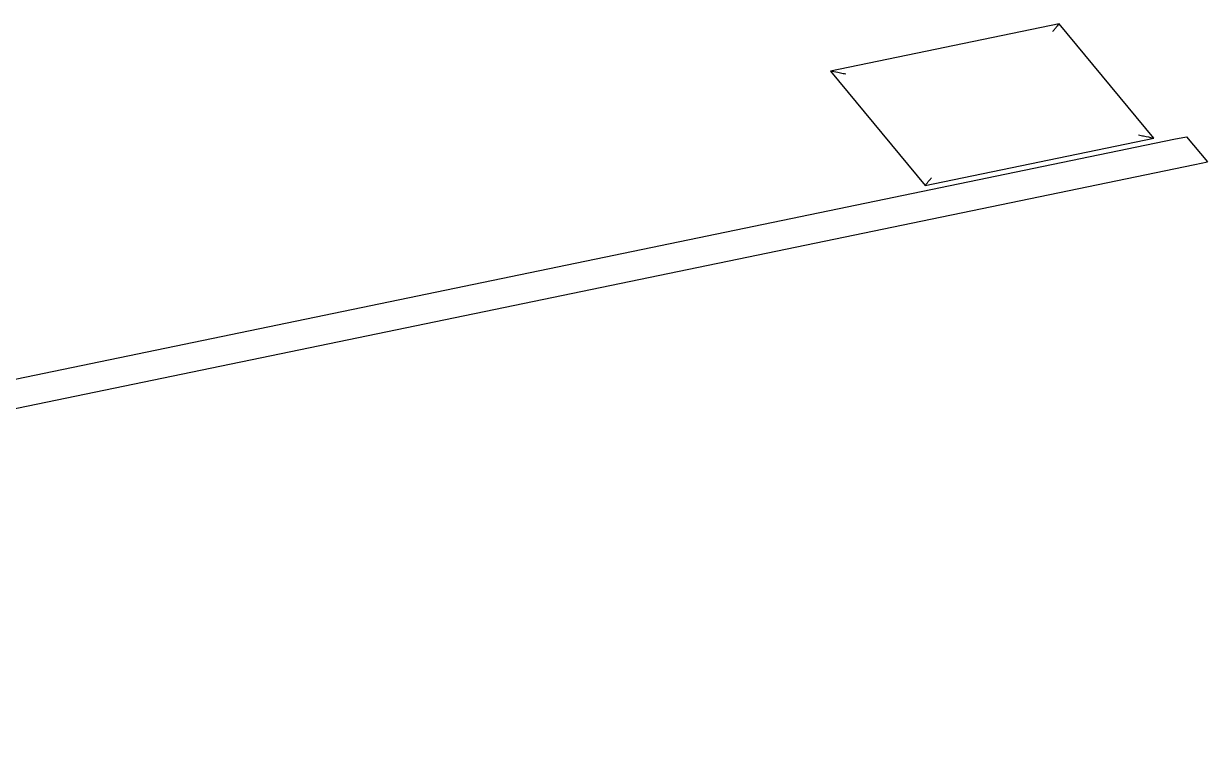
# Model space of a CAD drawing. Header units: millimetres. Extents: x 29838256 to 30236675, y -914750 to -833241.
# Drawn here: x 29973519.3 to 29973978, y -837889.9 to -837606.8 of the extents above; entities that cross this region are included whole.
import ezdxf

# ---------------------------------------------------------------- set-up
doc = ezdxf.new("R2010")
doc.units = ezdxf.units.MM
doc.header["$LTSCALE"] = 600
doc.header["$MEASUREMENT"] = 0
doc.layers.add('e-plan', color=9, linetype='CONTINUOUS')

msp = doc.modelspace()

# ---------------------------------------------------------------- linework, layer by layer
at = {"layer": 'e-plan', "extrusion": (0, -0.866025, 0.5)}
for p, q in [((29973920.63, -837606.76, 37031.15), (29973831.97, -837625.12, 36999.34)), ((29973957.36, -837651.09, 36954.37), (29973920.63, -837606.76, 37031.15)), ((29973831.97, -837625.12, 36999.34), (29973868.7, -837669.45, 36922.56)), ((29973228.86, -837804.06, 36689.41), (29973965.13, -837651.57, 36953.54)), ((29973868.7, -837669.45, 36922.56), (29973957.36, -837651.09, 36954.37)), ((29973965.13, -837651.57, 36953.54), (29973970.01, -837650.56, 36955.29)), ((29973970.01, -837650.56, 36955.29), (29973978.05, -837660.26, 36938.48)), ((29973973.17, -837661.27, 36936.73), (29973978.05, -837660.26, 36938.48)), ((29972869.22, -837889.92, 36540.7), (29973973.17, -837661.27, 36936.73))]:
    msp.add_line(p, q, dxfattribs=at)
at = {"layer": 'e-plan'}
for points, knots in [([(29973918.13, -837609.77, 37025.93), (29973918.14, -837609.76, 37025.94), (29973918.14, -837609.76, 37025.96), (29973918.44, -837609.39, 37026.58), (29973918.72, -837609.06, 37027.16), (29973919.59, -837608.01, 37028.97), (29973920.05, -837607.46, 37029.93), (29973920.53, -837606.88, 37030.94), (29973920.63, -837606.76, 37031.15), (29973920.63, -837606.76, 37031.15)], [-0.054665, -0.054665, -0.054665, -0.054665, 0, 0, 2.886993, 2.886993, 9.76026, 9.76026, 14.748006, 14.748006, 14.748006, 14.748006]), ([(29973837.99, -837626.37, 36997.18), (29973837.98, -837626.37, 36997.19), (29973837.97, -837626.36, 36997.19), (29973837.24, -837626.21, 36997.45), (29973836.57, -837626.07, 36997.69), (29973834.48, -837625.64, 36998.44), (29973833.38, -837625.41, 36998.84), (29973832.22, -837625.17, 36999.26), (29973831.97, -837625.12, 36999.34), (29973831.97, -837625.12, 36999.34)], [-0.054665, -0.054665, -0.054665, -0.054665, 0, 0, 2.886993, 2.886993, 9.76026, 9.76026, 14.748006, 14.748006, 14.748006, 14.748006]), ([(29973951.33, -837649.84, 36956.53), (29973951.34, -837649.84, 36956.52), (29973951.36, -837649.84, 36956.52), (29973952.08, -837649.99, 36956.26), (29973952.75, -837650.13, 36956.02), (29973954.84, -837650.57, 36955.27), (29973955.95, -837650.8, 36954.87), (29973957.11, -837651.04, 36954.46), (29973957.36, -837651.09, 36954.37), (29973957.36, -837651.09, 36954.37)], [-0.054665, -0.054665, -0.054665, -0.054665, 0, 0, 2.886993, 2.886993, 9.76026, 9.76026, 14.748006, 14.748006, 14.748006, 14.748006]), ([(29973868.7, -837669.45, 36922.56), (29973868.7, -837669.45, 36922.56), (29973868.8, -837669.33, 36922.78), (29973869.28, -837668.75, 36923.78), (29973869.74, -837668.19, 36924.74), (29973870.6, -837667.15, 36926.55), (29973870.88, -837666.81, 36927.13), (29973871.18, -837666.45, 36927.76), (29973871.19, -837666.44, 36927.77), (29973871.19, -837666.44, 36927.78)], [20.558259, 20.558259, 20.558259, 20.558259, 24.227592, 24.227592, 29.284044, 29.284044, 31.407917, 31.407917, 31.448132, 31.448132, 31.448132, 31.448132])]:
    msp.add_open_spline(points, degree=3, knots=knots, dxfattribs=at)

doc.saveas('drawing.dxf')
